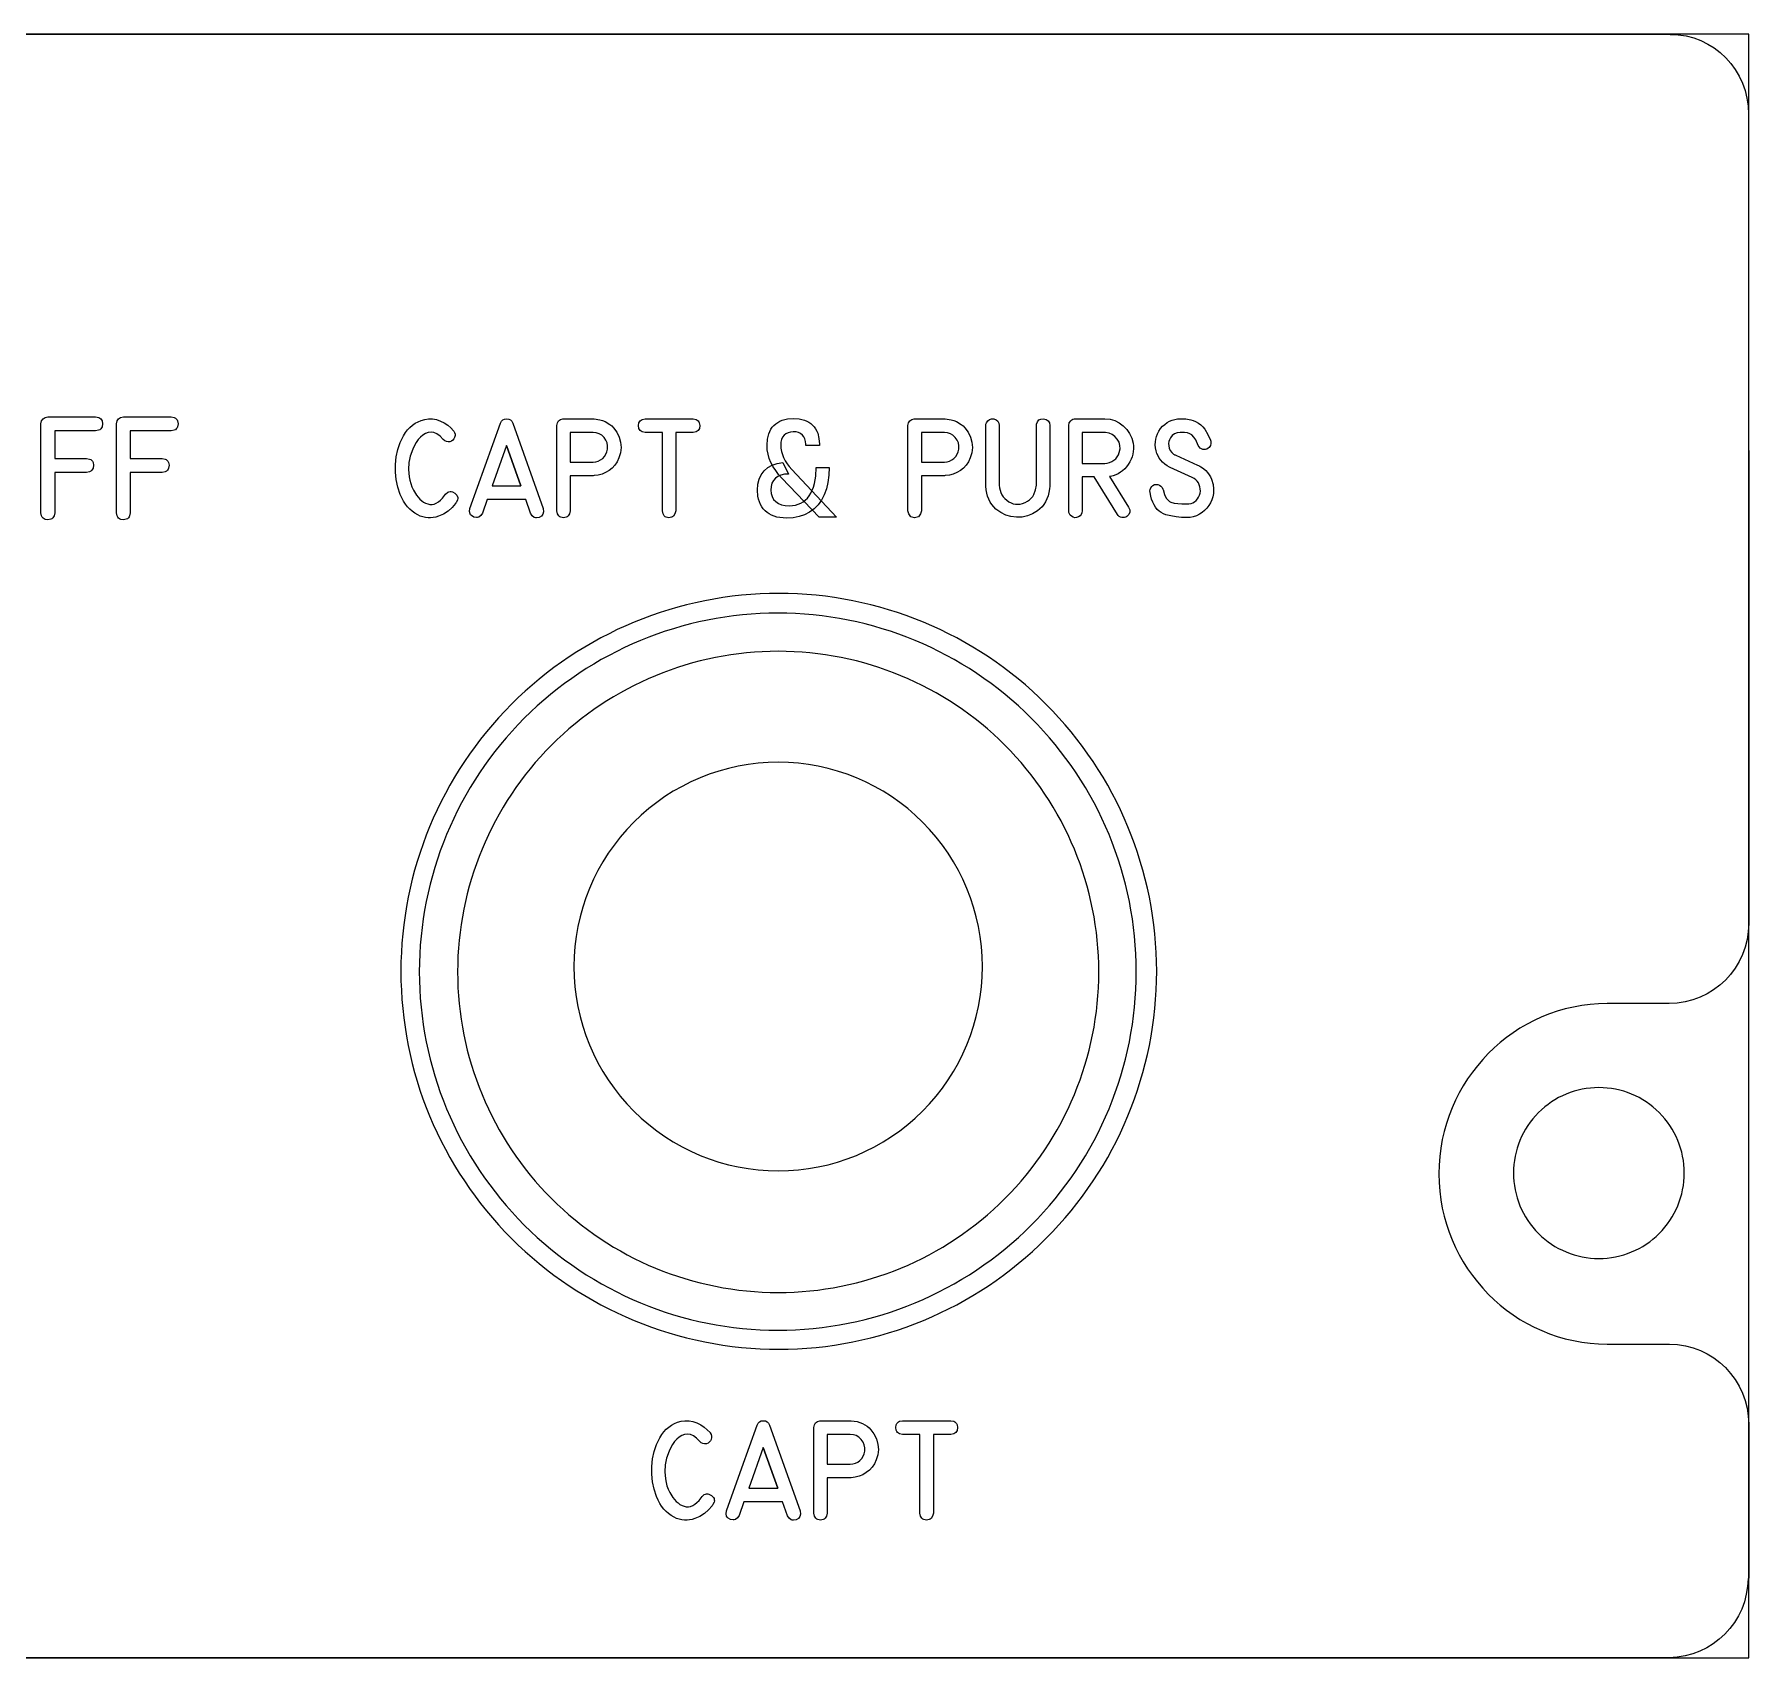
# Model space of a CAD drawing. Extents: x 214 to 359, y 82 to 686.
# Drawn here: x 309.44 to 359.37, y 389.82 to 437.1 of the extents above; entities that cross this region are included whole.
import ezdxf

# ---------------------------------------------------------------- set-up
doc = ezdxf.new("R2010")
doc.units = 0
for name, color, linetype in [('_BACKPANEL', 5, 'CONTINUOUS'), ('_ENGRAVING', 105, 'CONTINUOUS'), ('_TOPLAYER', 1, 'CONTINUOUS')]:
    doc.layers.add(name, color=color, linetype=linetype)

msp = doc.modelspace()

# ---------------------------------------------------------------- linework, layer by layer
at = {"layer": '_BACKPANEL'}
msp.add_lwpolyline([(214.373, 437.1), (214.373, 432.372), (214.373, 422.915), (214.373, 404.002), (214.373, 399.274), (214.373, 389.817), (359.373, 389.817), (359.373, 399.274), (359.373, 404.002), (359.373, 422.915), (359.373, 432.372), (359.373, 437.1)], close=True, dxfattribs=at)
for points in [[(331.107, 415.896, 0.414214), (325.157, 409.946, 0.414214), (331.107, 403.996, 0.414214), (337.057, 409.946, 0.414214)], [(355.009, 401.445, 0.414214), (357.497, 403.934, 0.414214), (355.009, 406.422, 0.414214), (352.521, 403.934, 0.414214)]]:
    msp.add_lwpolyline(points, format="xyb", close=True, dxfattribs=at)
at = {"layer": '_ENGRAVING'}
for points in [[(309.63, 423.166), (309.63, 425.753), (309.653, 425.838), (309.694, 425.901), (309.755, 425.942), (309.834, 425.961), (311.227, 425.961), (311.315, 425.942), (311.349, 425.924), (311.377, 425.901), (311.399, 425.872), (311.415, 425.838), (311.427, 425.753), (311.415, 425.669), (311.399, 425.635), (311.377, 425.606), (311.348, 425.584), (311.313, 425.566), (311.224, 425.549), (310.034, 425.549), (310.034, 424.747), (310.962, 424.747), (311.05, 424.729), (311.084, 424.712), (311.112, 424.69), (311.134, 424.663), (311.15, 424.63), (311.164, 424.549), (311.152, 424.467), (311.137, 424.433), (311.115, 424.404), (311.087, 424.379), (311.052, 424.36), (310.962, 424.335), (310.034, 424.335), (310.034, 423.166), (310.017, 423.078), (310, 423.043), (309.978, 423.014), (309.951, 422.991), (309.919, 422.975), (309.839, 422.961), (309.759, 422.973), (309.725, 422.989), (309.697, 423.011), (309.673, 423.04), (309.654, 423.075)], [(311.83, 423.166), (311.83, 425.753), (311.853, 425.838), (311.894, 425.901), (311.955, 425.942), (312.034, 425.961), (313.427, 425.961), (313.515, 425.942), (313.549, 425.924), (313.577, 425.901), (313.599, 425.872), (313.615, 425.838), (313.627, 425.753), (313.615, 425.669), (313.599, 425.635), (313.577, 425.606), (313.548, 425.584), (313.513, 425.566), (313.424, 425.549), (312.234, 425.549), (312.234, 424.747), (313.163, 424.747), (313.25, 424.729), (313.284, 424.712), (313.312, 424.69), (313.334, 424.663), (313.35, 424.63), (313.364, 424.549), (313.352, 424.467), (313.337, 424.433), (313.315, 424.404), (313.287, 424.379), (313.252, 424.36), (313.163, 424.335), (312.234, 424.335), (312.234, 423.166), (312.217, 423.078), (312.2, 423.043), (312.179, 423.014), (312.152, 422.991), (312.119, 422.975), (312.039, 422.961), (311.959, 422.973), (311.925, 422.989), (311.897, 423.011), (311.873, 423.04), (311.854, 423.075)], [(321.734, 423.471), (321.722, 423.453), (321.715, 423.443), (321.71, 423.434), (321.608, 423.314), (321.491, 423.212), (321.36, 423.128), (321.213, 423.064), (321.137, 423.04), (321.061, 423.025), (320.984, 423.018), (320.909, 423.019), (320.833, 423.028), (320.758, 423.045), (320.683, 423.07), (320.608, 423.104), (320.525, 423.152), (320.447, 423.207), (320.374, 423.27), (320.308, 423.341), (320.247, 423.419), (320.192, 423.505), (320.143, 423.599), (320.1, 423.7), (320.03, 423.913), (319.984, 424.129), (319.96, 424.35), (319.96, 424.574), (319.984, 424.796), (320.03, 425.009), (320.101, 425.213), (320.195, 425.407), (320.251, 425.498), (320.313, 425.58), (320.381, 425.652), (320.455, 425.716), (320.534, 425.771), (320.62, 425.817), (320.712, 425.854), (320.81, 425.883), (320.926, 425.9), (321.041, 425.899), (321.157, 425.878), (321.272, 425.837), (321.382, 425.782), (321.482, 425.716), (321.571, 425.641), (321.65, 425.555), (321.657, 425.545), (321.683, 425.502), (321.695, 425.457), (321.696, 425.41), (321.683, 425.36), (321.661, 425.315), (321.631, 425.279), (321.593, 425.252), (321.547, 425.234), (321.495, 425.228), (321.445, 425.237), (321.397, 425.26), (321.351, 425.299), (321.259, 425.395), (321.169, 425.462), (321.081, 425.5), (320.995, 425.51), (320.911, 425.498), (320.833, 425.47), (320.758, 425.426), (320.688, 425.367), (320.624, 425.294), (320.564, 425.213), (320.511, 425.121), (320.463, 425.021), (320.391, 424.816), (320.368, 424.719), (320.353, 424.626), (320.342, 424.42), (320.358, 424.213), (320.377, 424.111), (320.404, 424.012), (320.439, 423.916), (320.483, 423.823), (320.571, 423.677), (320.67, 423.562), (320.723, 423.515), (320.78, 423.477), (320.839, 423.445), (320.9, 423.421), (320.963, 423.407), (321.025, 423.406), (321.087, 423.418), (321.149, 423.442), (321.21, 423.479), (321.271, 423.529), (321.332, 423.591), (321.392, 423.667), (321.418, 423.703), (321.484, 423.76), (321.518, 423.776), (321.552, 423.784), (321.586, 423.783), (321.621, 423.775), (321.692, 423.733), (321.749, 423.673), (321.775, 423.61), (321.776, 423.576), (321.77, 423.542)], [(322.129, 423.292), (322.572, 424.532), (323.015, 425.772), (323.044, 425.828), (323.083, 425.868), (323.134, 425.892), (323.196, 425.901), (323.258, 425.893), (323.309, 425.869), (323.349, 425.829), (323.378, 425.772), (324.263, 423.285), (324.271, 423.195), (324.254, 423.122), (324.236, 423.092), (324.212, 423.067), (324.144, 423.029), (324.069, 423.015), (324.034, 423.019), (324.002, 423.03), (323.945, 423.074), (323.897, 423.148), (323.755, 423.55), (322.63, 423.55), (322.492, 423.157), (322.443, 423.084), (322.385, 423.04), (322.353, 423.029), (322.318, 423.026), (322.241, 423.041), (322.173, 423.08), (322.149, 423.105), (322.132, 423.135), (322.117, 423.206)], [(325.717, 425.901), (325.743, 425.901), (325.913, 425.874), (325.993, 425.85), (326.069, 425.819), (326.201, 425.74), (326.26, 425.692), (326.313, 425.639), (326.403, 425.516), (326.473, 425.371), (326.518, 425.216), (326.532, 425.063), (326.528, 424.987), (326.516, 424.911), (326.47, 424.762), (326.416, 424.651), (326.349, 424.553), (326.271, 424.467), (326.181, 424.394), (326.081, 424.335), (325.975, 424.291), (325.863, 424.261), (325.743, 424.246), (325.717, 424.244), (325.046, 424.244), (325.046, 423.219), (325.025, 423.133), (324.985, 423.071), (324.958, 423.049), (324.927, 423.033), (324.85, 423.021), (324.774, 423.033), (324.743, 423.049), (324.716, 423.071), (324.676, 423.133), (324.656, 423.219), (324.656, 425.704), (324.675, 425.782), (324.711, 425.841), (324.766, 425.88), (324.838, 425.901), (324.85, 425.901)], [(325.717, 425.504), (325.046, 425.504), (325.046, 424.642), (325.717, 424.642), (325.793, 424.649), (325.865, 424.669), (325.932, 424.703), (325.995, 424.749), (326.049, 424.806), (326.091, 424.87), (326.12, 424.94), (326.136, 425.017), (326.139, 425.111), (326.123, 425.199), (326.088, 425.281), (326.034, 425.358), (325.967, 425.422), (325.891, 425.468), (325.808, 425.495)], [(327.736, 423.218), (327.736, 425.504), (327.23, 425.504), (327.145, 425.523), (327.112, 425.54), (327.085, 425.562), (327.064, 425.589), (327.049, 425.621), (327.037, 425.702), (327.049, 425.783), (327.065, 425.815), (327.086, 425.843), (327.113, 425.865), (327.146, 425.882), (327.23, 425.901), (328.631, 425.901), (328.714, 425.883), (328.747, 425.866), (328.774, 425.844), (328.794, 425.816), (328.809, 425.783), (328.822, 425.702), (328.81, 425.621), (328.795, 425.588), (328.774, 425.561), (328.747, 425.539), (328.714, 425.522), (328.631, 425.504), (328.125, 425.504), (328.125, 423.218), (328.101, 423.131), (328.059, 423.069), (328.031, 423.047), (327.999, 423.032), (327.922, 423.021), (327.846, 423.034), (327.815, 423.05), (327.79, 423.072), (327.753, 423.133)], [(332.3, 423.039), (331.214, 424.172), (331.118, 424.28), (331.034, 424.391), (330.96, 424.507), (330.897, 424.626), (330.847, 424.748), (330.811, 424.873), (330.79, 425), (330.782, 425.129), (330.795, 425.305), (330.832, 425.461), (330.86, 425.53), (330.895, 425.595), (330.935, 425.654), (330.982, 425.708), (331.035, 425.756), (331.093, 425.798), (331.155, 425.833), (331.223, 425.862), (331.375, 425.9), (331.547, 425.913), (331.718, 425.9), (331.869, 425.864), (331.936, 425.836), (331.999, 425.802), (332.056, 425.762), (332.108, 425.716), (332.155, 425.664), (332.195, 425.607), (332.23, 425.545), (332.258, 425.478), (332.295, 425.328), (332.307, 425.158), (332.307, 425.119), (331.908, 425.119), (331.908, 425.158), (331.902, 425.24), (331.884, 425.313), (331.855, 425.375), (331.813, 425.428), (331.761, 425.469), (331.7, 425.499), (331.628, 425.517), (331.547, 425.523), (331.465, 425.516), (331.393, 425.497), (331.331, 425.465), (331.278, 425.42), (331.236, 425.363), (331.206, 425.296), (331.188, 425.217), (331.182, 425.129), (331.187, 425.042), (331.203, 424.953), (331.229, 424.863), (331.266, 424.772), (331.312, 424.681), (331.367, 424.593), (331.431, 424.508), (331.504, 424.425), (332.807, 423.039)], [(335.948, 425.901), (335.974, 425.901), (336.144, 425.874), (336.224, 425.85), (336.3, 425.819), (336.432, 425.74), (336.491, 425.692), (336.544, 425.639), (336.635, 425.516), (336.704, 425.371), (336.749, 425.216), (336.763, 425.063), (336.759, 424.987), (336.747, 424.911), (336.702, 424.762), (336.647, 424.651), (336.58, 424.553), (336.502, 424.467), (336.412, 424.394), (336.312, 424.335), (336.206, 424.291), (336.094, 424.261), (335.974, 424.246), (335.948, 424.244), (335.277, 424.244), (335.277, 423.219), (335.256, 423.133), (335.216, 423.071), (335.189, 423.049), (335.158, 423.033), (335.081, 423.021), (335.005, 423.033), (334.974, 423.049), (334.947, 423.071), (334.908, 423.133), (334.887, 423.219), (334.887, 425.704), (334.906, 425.782), (334.943, 425.841), (334.997, 425.88), (335.069, 425.901), (335.081, 425.901)], [(335.948, 425.504), (335.277, 425.504), (335.277, 424.642), (335.948, 424.642), (336.024, 424.649), (336.096, 424.669), (336.163, 424.703), (336.226, 424.749), (336.28, 424.806), (336.322, 424.87), (336.351, 424.94), (336.368, 425.017), (336.371, 425.111), (336.354, 425.199), (336.319, 425.281), (336.265, 425.358), (336.198, 425.422), (336.123, 425.468), (336.039, 425.495)], [(339.015, 423.97), (339.015, 423.942), (339.009, 423.858), (338.991, 423.754), (338.966, 423.657), (338.933, 423.567), (338.894, 423.484), (338.847, 423.408), (338.793, 423.339), (338.731, 423.278), (338.663, 423.223), (338.516, 423.134), (338.365, 423.073), (338.208, 423.039), (338.047, 423.032), (337.887, 423.052), (337.734, 423.099), (337.588, 423.173), (337.449, 423.274), (337.385, 423.335), (337.329, 423.402), (337.28, 423.476), (337.24, 423.556), (337.207, 423.643), (337.181, 423.736), (337.164, 423.836), (337.154, 423.942), (337.154, 423.97), (337.154, 425.704), (337.158, 425.744), (337.169, 425.78), (337.208, 425.843), (337.258, 425.883), (337.318, 425.901), (337.39, 425.897), (337.457, 425.873), (337.505, 425.833), (337.534, 425.777), (337.543, 425.704), (337.543, 423.97), (337.552, 423.892), (337.569, 423.819), (337.592, 423.751), (337.624, 423.688), (337.662, 423.63), (337.708, 423.577), (337.762, 423.529), (337.823, 423.487), (337.888, 423.452), (337.954, 423.427), (338.021, 423.413), (338.088, 423.41), (338.157, 423.417), (338.226, 423.434), (338.296, 423.462), (338.367, 423.501), (338.427, 423.542), (338.479, 423.589), (338.521, 423.642), (338.556, 423.7), (338.604, 423.829), (338.627, 423.97), (338.627, 425.704), (338.63, 425.742), (338.655, 425.817), (338.698, 425.868), (338.759, 425.895), (338.838, 425.898), (338.915, 425.88), (338.971, 425.841), (339.004, 425.783), (339.015, 425.704)], [(341.314, 423.326), (341.344, 423.25), (341.346, 423.18), (341.319, 423.116), (341.265, 423.059), (341.23, 423.039), (341.193, 423.027), (341.154, 423.023), (341.112, 423.027), (341.072, 423.038), (341.037, 423.056), (341.009, 423.081), (340.986, 423.114), (340.305, 424.209), (339.96, 424.209), (339.96, 423.219), (339.954, 423.162), (339.933, 423.114), (339.899, 423.074), (339.851, 423.043), (339.798, 423.024), (339.746, 423.021), (339.696, 423.034), (339.647, 423.063), (339.614, 423.095), (339.59, 423.131), (339.576, 423.173), (339.571, 423.219), (339.571, 425.704), (339.585, 425.78), (339.627, 425.843), (339.657, 425.869), (339.689, 425.887), (339.725, 425.897), (339.764, 425.901), (340.621, 425.901), (340.771, 425.889), (340.91, 425.851), (341.039, 425.788), (341.158, 425.701), (341.261, 425.594), (341.343, 425.473), (341.403, 425.34), (341.441, 425.192), (341.452, 425.11), (341.454, 425.03), (341.449, 424.95), (341.436, 424.873), (341.415, 424.796), (341.386, 424.721), (341.349, 424.647), (341.304, 424.574), (341.253, 424.506), (341.198, 424.445), (341.139, 424.39), (341.077, 424.343), (341.01, 424.303), (340.939, 424.27), (340.864, 424.244), (340.786, 424.225), (340.759, 424.221)], [(340.621, 424.604), (340.69, 424.61), (340.757, 424.626), (340.821, 424.654), (340.882, 424.692), (340.936, 424.739), (340.981, 424.792), (341.017, 424.853), (341.042, 424.919), (341.063, 425.025), (341.06, 425.126), (341.033, 425.221), (340.983, 425.311), (340.915, 425.389), (340.835, 425.447), (340.744, 425.486), (340.641, 425.504), (339.96, 425.504), (339.96, 424.604)], [(343.322, 424.554), (343.344, 424.544), (343.369, 424.531), (343.391, 424.519), (343.412, 424.505), (343.435, 424.492), (343.5, 424.444), (343.558, 424.392), (343.61, 424.335), (343.656, 424.274), (343.695, 424.209), (343.727, 424.139), (343.773, 423.986), (343.788, 423.857), (343.784, 423.726), (343.767, 423.632), (343.74, 423.542), (343.702, 423.455), (343.652, 423.372), (343.594, 423.295), (343.528, 423.228), (343.456, 423.17), (343.377, 423.121), (343.287, 423.079), (343.196, 423.049), (343.103, 423.031), (343.008, 423.025), (342.85, 423.03), (342.695, 423.046), (342.544, 423.072), (342.397, 423.109), (342.327, 423.134), (342.262, 423.168), (342.202, 423.211), (342.148, 423.263), (342.098, 423.323), (342.054, 423.392), (342.015, 423.47), (341.982, 423.557), (341.957, 423.652), (341.937, 423.751), (341.933, 423.8), (341.939, 423.846), (341.957, 423.889), (341.986, 423.929), (342.023, 423.962), (342.065, 423.983), (342.11, 423.992), (342.16, 423.989), (342.21, 423.971), (342.252, 423.943), (342.286, 423.903), (342.311, 423.851), (342.316, 423.838), (342.355, 423.701), (342.406, 423.594), (342.47, 423.519), (342.507, 423.492), (342.547, 423.474), (342.637, 423.448), (342.744, 423.431), (342.867, 423.422), (343.006, 423.42), (343.071, 423.424), (343.13, 423.437), (343.185, 423.457), (343.234, 423.485), (343.277, 423.521), (343.316, 423.566), (343.349, 423.619), (343.377, 423.679), (343.394, 423.737), (343.402, 423.797), (343.401, 423.857), (343.391, 423.919), (343.372, 423.979), (343.345, 424.033), (343.312, 424.082), (343.271, 424.126), (343.224, 424.16), (343.166, 424.192), (342.527, 424.478), (342.506, 424.489), (342.431, 424.534), (342.364, 424.582), (342.304, 424.636), (342.252, 424.693), (342.207, 424.756), (342.17, 424.822), (342.139, 424.893), (342.117, 424.969), (342.099, 425.058), (342.09, 425.144), (342.092, 425.228), (342.103, 425.31), (342.124, 425.39), (342.155, 425.467), (342.195, 425.542), (342.246, 425.615), (342.303, 425.682), (342.365, 425.74), (342.431, 425.789), (342.502, 425.83), (342.577, 425.861), (342.656, 425.883), (342.74, 425.897), (342.828, 425.901), (342.979, 425.897), (343.123, 425.869), (343.192, 425.851), (343.262, 425.824), (343.344, 425.778), (343.416, 425.725), (343.477, 425.664), (343.529, 425.596), (343.617, 425.445), (343.696, 425.282), (343.708, 425.246), (343.712, 425.18), (343.694, 425.121), (343.66, 425.067), (343.631, 425.042), (343.594, 425.02), (343.556, 425.008), (343.515, 425.005), (343.473, 425.011), (343.433, 425.025), (343.398, 425.049), (343.368, 425.082), (343.342, 425.123), (343.266, 425.29), (343.217, 425.368), (343.152, 425.431), (343.093, 425.464), (343.03, 425.488), (342.941, 425.503), (342.814, 425.507), (342.727, 425.496), (342.651, 425.465), (342.585, 425.414), (342.531, 425.344), (342.503, 425.291), (342.485, 425.236), (342.478, 425.177), (342.481, 425.115), (342.497, 425.041), (342.527, 424.976), (342.569, 424.92), (342.625, 424.873), (342.637, 424.864), (342.652, 424.855), (342.667, 424.848), (342.684, 424.841)], [(323.614, 423.945), (323.195, 425.126), (322.772, 423.945)], [(323.195, 425.126), (323.614, 423.945)], [(331.404, 424.292), (331.289, 424.284), (331.188, 424.261), (331.1, 424.223), (331.026, 424.17), (330.968, 424.103), (330.926, 424.024), (330.901, 423.932), (330.892, 423.827), (330.901, 423.724), (330.928, 423.634), (330.972, 423.555), (331.034, 423.489), (331.113, 423.436), (331.206, 423.399), (331.313, 423.376), (331.435, 423.369), (331.525, 423.373), (331.61, 423.387), (331.69, 423.41), (331.764, 423.442), (331.833, 423.483), (331.897, 423.533), (331.956, 423.592), (332.009, 423.661), (332.057, 423.737), (332.099, 423.822), (332.134, 423.913), (332.162, 424.012), (332.185, 424.119), (332.201, 424.233), (332.213, 424.484), (332.594, 424.484), (332.584, 424.258), (332.557, 424.05), (332.511, 423.859), (332.447, 423.686), (332.365, 423.531), (332.267, 423.396), (332.152, 423.28), (332.021, 423.183), (331.875, 423.107), (331.713, 423.053), (331.538, 423.021), (331.347, 423.01), (331.157, 423.023), (331.071, 423.04), (330.99, 423.063), (330.915, 423.093), (330.846, 423.13), (330.783, 423.173), (330.725, 423.223), (330.673, 423.28), (330.628, 423.341), (330.59, 423.408), (330.559, 423.481), (330.535, 423.559), (330.518, 423.643), (330.504, 423.827), (330.516, 423.994), (330.552, 424.143), (330.613, 424.274), (330.697, 424.388), (330.803, 424.481), (330.929, 424.553), (331.074, 424.602), (331.239, 424.629)], [(329.205, 394.279), (329.193, 394.261), (329.186, 394.251), (329.18, 394.242), (329.078, 394.121), (328.961, 394.018), (328.829, 393.935), (328.682, 393.87), (328.605, 393.846), (328.528, 393.831), (328.452, 393.824), (328.375, 393.824), (328.299, 393.834), (328.224, 393.851), (328.149, 393.876), (328.074, 393.91), (327.989, 393.958), (327.911, 394.014), (327.839, 394.077), (327.772, 394.148), (327.711, 394.227), (327.656, 394.313), (327.606, 394.408), (327.562, 394.509), (327.493, 394.723), (327.446, 394.94), (327.423, 395.162), (327.422, 395.388), (327.446, 395.611), (327.493, 395.825), (327.564, 396.029), (327.658, 396.225), (327.714, 396.316), (327.777, 396.398), (327.845, 396.471), (327.919, 396.535), (327.999, 396.59), (328.086, 396.637), (328.178, 396.674), (328.276, 396.702), (328.392, 396.72), (328.509, 396.719), (328.625, 396.697), (328.741, 396.657), (328.851, 396.601), (328.951, 396.535), (329.041, 396.459), (329.121, 396.373), (329.128, 396.363), (329.153, 396.32), (329.166, 396.274), (329.166, 396.227), (329.154, 396.177), (329.131, 396.132), (329.101, 396.095), (329.063, 396.068), (329.017, 396.051), (328.964, 396.044), (328.914, 396.053), (328.866, 396.077), (328.82, 396.116), (328.728, 396.212), (328.637, 396.279), (328.549, 396.318), (328.462, 396.328), (328.378, 396.316), (328.299, 396.288), (328.224, 396.244), (328.154, 396.184), (328.089, 396.111), (328.03, 396.029), (327.976, 395.937), (327.928, 395.836), (327.855, 395.631), (327.832, 395.533), (327.817, 395.439), (327.806, 395.232), (327.822, 395.024), (327.841, 394.922), (327.868, 394.822), (327.904, 394.726), (327.947, 394.632), (328.036, 394.486), (328.135, 394.37), (328.189, 394.324), (328.246, 394.284), (328.305, 394.253), (328.367, 394.229), (328.43, 394.215), (328.493, 394.214), (328.555, 394.225), (328.617, 394.25), (328.679, 394.287), (328.74, 394.337), (328.801, 394.4), (328.861, 394.475), (328.888, 394.512), (328.954, 394.569), (328.987, 394.585), (329.022, 394.593), (329.056, 394.593), (329.091, 394.584), (329.163, 394.543), (329.22, 394.482), (329.237, 394.451), (329.246, 394.418), (329.247, 394.385), (329.241, 394.351)], [(329.602, 394.1), (330.046, 395.345), (330.492, 396.591), (330.521, 396.647), (330.56, 396.688), (330.612, 396.712), (330.674, 396.721), (330.736, 396.713), (330.788, 396.689), (330.828, 396.648), (330.857, 396.591), (331.746, 394.092), (331.754, 394.002), (331.737, 393.929), (331.719, 393.899), (331.694, 393.873), (331.627, 393.835), (331.551, 393.821), (331.516, 393.825), (331.484, 393.836), (331.427, 393.88), (331.378, 393.954), (331.236, 394.358), (330.105, 394.358), (329.967, 393.964), (329.918, 393.89), (329.859, 393.846), (329.826, 393.835), (329.791, 393.832), (329.714, 393.847), (329.646, 393.886), (329.622, 393.912), (329.604, 393.941), (329.59, 394.012)], [(333.207, 396.721), (333.233, 396.721), (333.32, 396.711), (333.404, 396.694), (333.484, 396.67), (333.561, 396.639), (333.694, 396.559), (333.752, 396.511), (333.806, 396.458), (333.897, 396.334), (333.967, 396.188), (334.011, 396.032), (334.026, 395.878), (334.022, 395.802), (334.01, 395.726), (333.964, 395.576), (333.909, 395.465), (333.842, 395.366), (333.763, 395.28), (333.673, 395.207), (333.573, 395.147), (333.467, 395.103), (333.353, 395.073), (333.233, 395.058), (333.207, 395.056), (332.533, 395.056), (332.533, 394.026), (332.511, 393.939), (332.471, 393.877), (332.444, 393.855), (332.413, 393.839), (332.336, 393.827), (332.259, 393.839), (332.228, 393.855), (332.201, 393.877), (332.162, 393.939), (332.14, 394.026), (332.14, 396.523), (332.16, 396.601), (332.197, 396.66), (332.251, 396.7), (332.324, 396.721), (332.336, 396.721)], [(335.236, 394.025), (335.236, 396.322), (334.727, 396.322), (334.642, 396.341), (334.609, 396.358), (334.582, 396.38), (334.561, 396.407), (334.545, 396.44), (334.534, 396.521), (334.546, 396.602), (334.561, 396.635), (334.582, 396.662), (334.61, 396.685), (334.643, 396.702), (334.727, 396.721), (336.135, 396.721), (336.219, 396.702), (336.251, 396.685), (336.278, 396.663), (336.299, 396.635), (336.315, 396.602), (336.327, 396.521), (336.315, 396.439), (336.3, 396.406), (336.279, 396.379), (336.252, 396.357), (336.219, 396.34), (336.135, 396.322), (335.627, 396.322), (335.627, 394.025), (335.602, 393.937), (335.56, 393.875), (335.532, 393.853), (335.5, 393.838), (335.423, 393.827), (335.346, 393.84), (335.315, 393.856), (335.29, 393.878), (335.253, 393.939)], [(333.207, 396.322), (332.533, 396.322), (332.533, 395.456), (333.207, 395.456), (333.284, 395.463), (333.356, 395.483), (333.423, 395.516), (333.486, 395.563), (333.541, 395.621), (333.583, 395.684), (333.612, 395.755), (333.629, 395.832), (333.631, 395.927), (333.615, 396.015), (333.58, 396.098), (333.526, 396.175), (333.458, 396.239), (333.382, 396.285), (333.299, 396.313)], [(331.094, 394.755), (330.672, 395.942), (330.248, 394.755)], [(330.672, 395.942), (331.094, 394.755)]]:
    msp.add_lwpolyline(points, close=True, dxfattribs=at)
for points in [[(331.123, 420.815, 0.414214), (320.117, 409.809, 0.414214), (331.123, 398.802, 0.414214), (342.13, 409.809, 0.414214)], [(331.096, 420.24, 0.414214), (320.654, 409.798, 0.414214), (331.096, 399.357, 0.414214), (341.537, 409.798, 0.414214)]]:
    msp.add_lwpolyline(points, format="xyb", close=True, dxfattribs=at)
at = {"layer": '_TOPLAYER'}
msp.add_lwpolyline([(217.999, 437.1), (357.087, 437.098), (357.323, 437.086), (357.552, 437.051), (357.772, 436.993), (357.983, 436.915), (358.182, 436.817), (358.37, 436.701), (358.545, 436.566), (358.706, 436.416), (358.852, 436.251), (358.982, 436.072), (359.095, 435.88), (359.19, 435.676), (359.266, 435.462), (359.321, 435.239), (359.355, 435.008), (359.367, 434.769), (359.367, 432.451), (359.373, 417.525), (359.373, 413.524), (359.373, 411.2), (359.361, 410.962), (359.326, 410.731), (359.269, 410.508), (359.191, 410.294), (359.094, 410.09), (358.978, 409.898), (358.844, 409.719), (358.695, 409.553), (358.53, 409.403), (358.352, 409.269), (358.161, 409.152), (357.959, 409.054), (357.746, 408.976), (357.524, 408.918), (357.294, 408.883), (357.057, 408.871), (355.256, 408.871), (355.003, 408.864), (354.754, 408.845), (354.509, 408.813), (354.267, 408.769), (354.03, 408.714), (353.797, 408.647), (353.569, 408.568), (353.346, 408.479), (353.129, 408.379), (352.917, 408.269), (352.712, 408.149), (352.513, 408.02), (352.321, 407.881), (352.135, 407.733), (351.957, 407.577), (351.787, 407.412), (351.625, 407.24), (351.47, 407.059), (351.325, 406.872), (351.188, 406.677), (351.06, 406.476), (350.942, 406.268), (350.834, 406.054), (350.736, 405.835), (350.648, 405.61), (350.571, 405.38), (350.505, 405.145), (350.45, 404.906), (350.407, 404.662), (350.376, 404.415), (350.357, 404.164), (350.35, 403.91), (350.357, 403.656), (350.376, 403.406), (350.407, 403.158), (350.45, 402.915), (350.505, 402.676), (350.571, 402.441), (350.648, 402.211), (350.736, 401.986), (350.834, 401.766), (350.942, 401.553), (351.06, 401.345), (351.188, 401.144), (351.325, 400.949), (351.47, 400.762), (351.625, 400.581), (351.787, 400.409), (351.957, 400.244), (352.135, 400.088), (352.321, 399.94), (352.513, 399.802), (352.712, 399.672), (352.917, 399.552), (353.129, 399.442), (353.346, 399.343), (353.569, 399.254), (353.797, 399.175), (354.03, 399.108), (354.267, 399.052), (354.509, 399.008), (354.754, 398.977), (355.003, 398.957), (355.256, 398.951), (357.068, 398.951), (357.304, 398.938), (357.534, 398.902), (357.755, 398.844), (357.966, 398.765), (358.168, 398.666), (358.358, 398.549), (358.535, 398.415), (358.699, 398.265), (358.848, 398.099), (358.98, 397.92), (359.096, 397.729), (359.193, 397.526), (359.27, 397.312), (359.327, 397.089), (359.362, 396.859), (359.374, 396.622), (359.374, 394.618), (359.373, 393.446), (359.374, 392.135), (359.354, 392.125), (359.34, 391.891), (359.304, 391.664), (359.247, 391.445), (359.17, 391.235), (359.073, 391.035), (358.958, 390.846), (358.827, 390.669), (358.679, 390.506), (358.517, 390.357), (358.341, 390.224), (358.152, 390.108), (357.952, 390.009), (357.742, 389.93), (357.522, 389.871), (357.294, 389.833), (357.06, 389.818), (356.149, 389.817), (217.591, 389.817)], dxfattribs=at)
msp.add_lwpolyline([(331.107, 419.13, 0.414214), (321.769, 409.792, 0.414214), (331.107, 400.454, 0.414214), (340.444, 409.792, 0.414214)], format="xyb", close=True, dxfattribs=at)

doc.saveas('drawing.dxf')
